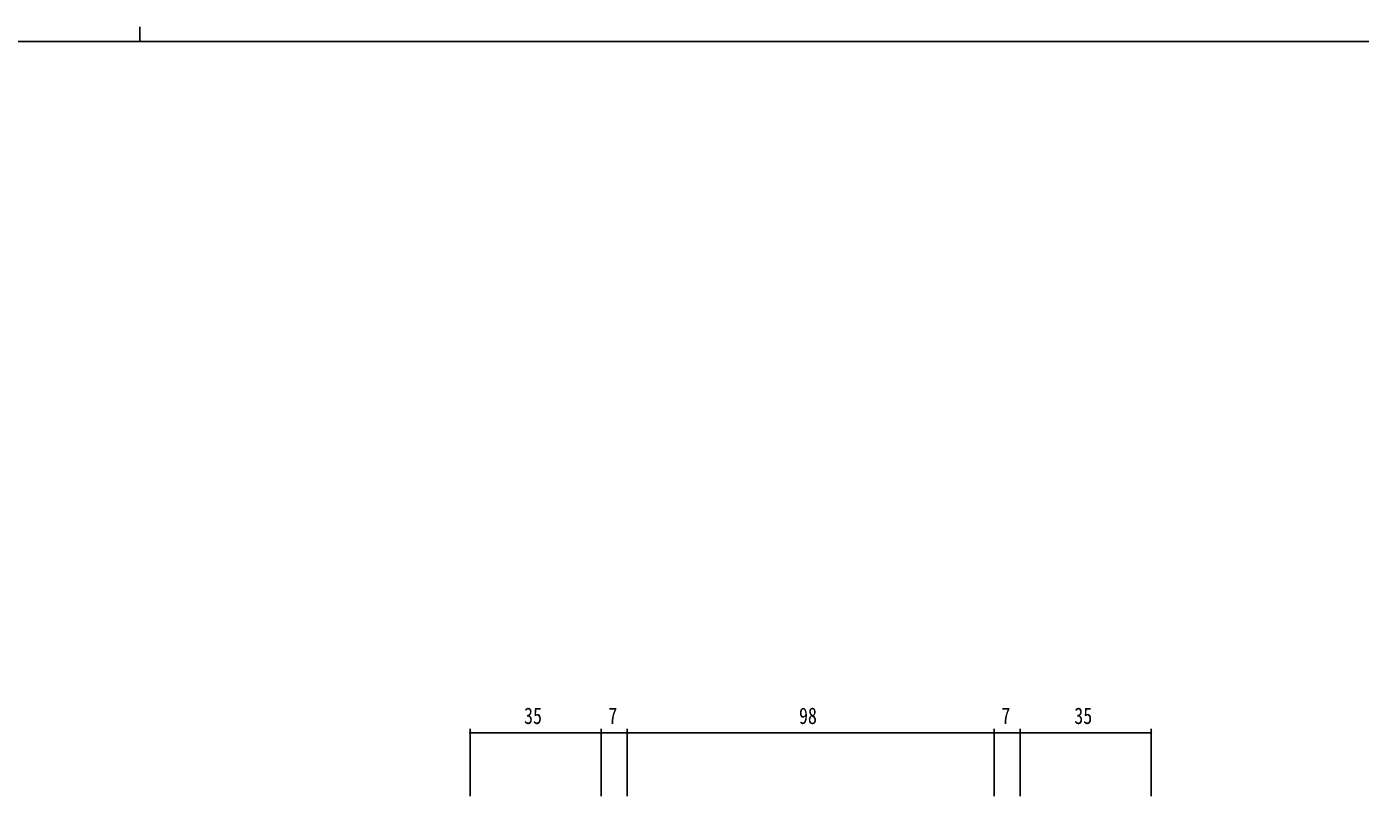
# Model space of a CAD drawing. Units: millimetres, scale not verified. Extents: x -567 to 567, y -403 to 403.
# Drawn here: x -42.9 to 313.4, y 197.4 to 403 of the extents above; entities that cross this region are included whole.
import ezdxf
from ezdxf.enums import TextEntityAlignment as Align

# ---------------------------------------------------------------- set-up
doc = ezdxf.new("R2010")
doc.units = ezdxf.units.MM
doc.header["$LTSCALE"] = 2
doc.layers.add('0-5_YKK_D', color=6, linetype='Continuous')
doc.layers.add('0-6_YKK_ZWAK', color=7, linetype='Continuous')
doc.styles.add('ＭＳ ゴシック', font='')
doc.styles.get('ＭＳ ゴシック').set_extended_font_data('MS Gothic')

msp = doc.modelspace()

# ---------------------------------------------------------------- linework, layer by layer
at = {"layer": '0-5_YKK_D'}
for p, q in [((75.522, 197.398), (75.522, 215.398)), ((110.522, 214.398), (75.522, 214.398)), ((110.522, 197.398), (110.522, 215.398)), ((110.522, 197.398), (110.522, 215.398)), ((117.522, 214.398), (110.522, 214.398)), ((117.522, 197.398), (117.522, 215.398)), ((117.522, 197.398), (117.522, 215.398)), ((117.522, 214.398), (215.522, 214.398)), ((215.522, 197.398), (215.522, 215.398)), ((215.522, 197.398), (215.522, 215.398)), ((215.522, 214.398), (222.522, 214.398)), ((222.522, 197.398), (222.522, 215.398)), ((222.522, 197.398), (222.522, 215.398)), ((222.522, 214.398), (257.522, 214.398)), ((257.522, 197.398), (257.522, 215.398))]:
    msp.add_line(p, q, dxfattribs=at)
for centre, start, end in [((75.522, 214.398), 0, 180), ((75.522, 214.398), 180, 0), ((110.522, 214.398), 0, 180), ((110.522, 214.398), 0, 180), ((110.522, 214.398), 180, 0), ((110.522, 214.398), 180, 0), ((117.522, 214.398), 0, 180), ((117.522, 214.398), 0, 180), ((117.522, 214.398), 180, 0), ((117.522, 214.398), 180, 0), ((215.522, 214.398), 0, 180), ((215.522, 214.398), 0, 180), ((215.522, 214.398), 180, 0), ((215.522, 214.398), 180, 0), ((222.522, 214.398), 0, 180), ((222.522, 214.398), 0, 180), ((222.522, 214.398), 180, 0), ((222.522, 214.398), 180, 0), ((257.522, 214.398), 0, 180), ((257.522, 214.398), 180, 0)]:
    msp.add_arc(centre, 0.106, start, end, dxfattribs=at)
at = {"layer": '0-6_YKK_ZWAK'}
for p, q in [((-12.68, 403), (-12.68, 399)), ((537.3, 399), (-562.7, 399))]:
    msp.add_line(p, q, dxfattribs=at)

# ---------------------------------------------------------------- texts
at = {"layer": '0-5_YKK_D', "style": 'ＭＳ ゴシック', "width": 0.8}
for s, p in [('35', (89.952, 215.398)), ('7', (112.475, 215.398)), ('98', (163.403, 215.398)), ('7', (217.475, 215.398)), ('35', (236.952, 215.398))]:
    msp.add_text(s, height=4.399, dxfattribs=at).set_placement(p, align=Align.BOTTOM_LEFT)

doc.saveas('drawing.dxf')
